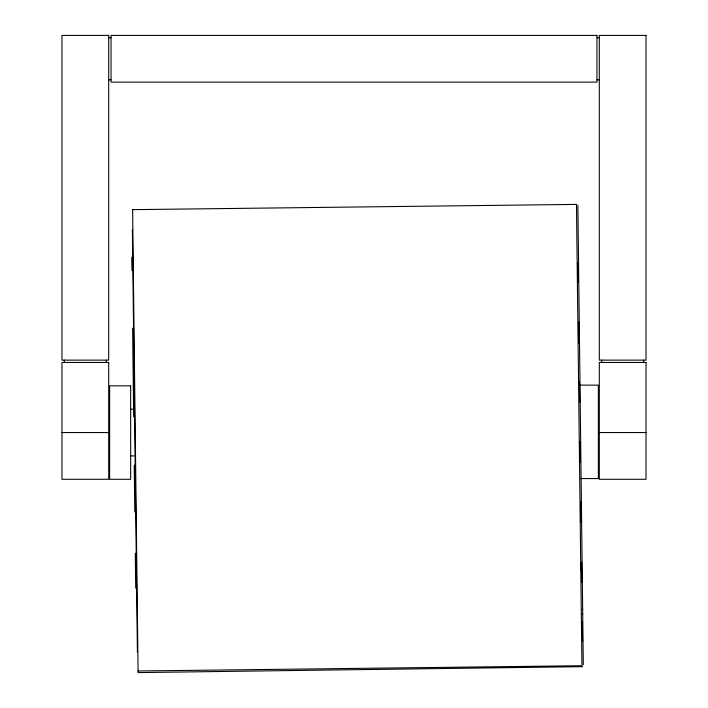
<?xml version="1.0" encoding="UTF-8"?>
<svg xmlns="http://www.w3.org/2000/svg" width="708" height="708" viewBox="0 0 708 708"><rect width="100%" height="100%" fill="white"/><g stroke="black" fill="none" stroke-linecap="round" stroke-linejoin="round"><path stroke-width="1.06" d="M132.617 209.648L576.462 204.4L581.923 665.732L138.078 670.989M582.188 609.473L582.657 609.464M582.241 614.172L582.711 614.172M581.932 666.67L582.401 666.662L138.095 672.6L132.617 209.391M108.696 37.736L111.032 37.736M596.968 37.736L599.304 37.736M108.696 79.792L111.032 79.792M596.968 79.792L599.304 79.792M579.445 385.134L598.366 385.134L598.366 478.573L580.498 478.573M130.803 409.189L134.113 409.189M61.977 432.553L108.696 432.553M599.304 432.553L646.023 432.553M130.803 455.917L134.113 455.917M581.162 562.232L581.268 570.984M577.878 205.311L578.71 275.908M578.719 276.633L583.312 664.785M578.091 262.615L578.321 282.404M578.79 322.051L579.047 343.548M579.489 381.4L579.737 402.268M580.206 441.606L580.454 462.351M580.914 501.892L581.162 522.354M581.631 562.347L581.87 582.197M582.339 621.686L582.569 641.28M132.387 229.958L137.387 652.05M131.776 257.19L131.936 270.589M132.617 328.14L133.67 416.932M134.237 465.085L134.794 511.964M135.281 553.302L135.697 588.109M643.687 360.133L643.687 362.469M601.632 360.133L601.632 362.469M106.368 360.133L106.368 362.469M64.313 360.133L64.313 362.469M108.696 35.4L61.977 35.4L61.977 360.133L108.696 360.133L108.696 35.4M596.968 35.4L111.032 35.4L111.032 82.128L596.968 82.128L596.968 35.4M646.023 35.4L599.304 35.4L599.304 360.133L646.023 360.133L646.023 35.4M108.696 362.469L61.977 362.469L61.977 479.281L108.696 479.281L108.696 362.469M646.023 362.469L599.304 362.469L599.304 479.281L646.023 479.281L646.023 362.469M130.661 385.833L109.634 385.833L109.634 479.281L130.661 479.281L130.661 385.833"/></g></svg>
